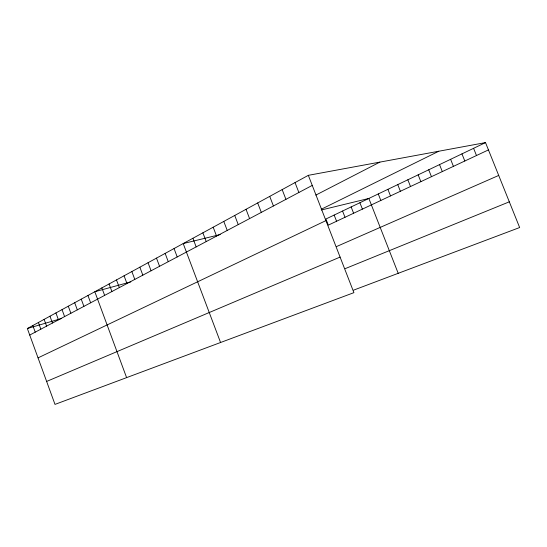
<?xml version="1.0" encoding="UTF-8"?>
<svg xmlns="http://www.w3.org/2000/svg" width="547" height="547" viewBox="0 0 547 547"><rect width="100%" height="100%" fill="white"/><g stroke="black" fill="none" stroke-linecap="round" stroke-linejoin="round"><path stroke-width="0.82" d="M308.337 175.327L353.909 292.659L54.994 404.397L27.35 328.528L308.337 175.327L485.51 142.603L519.65 227.538L353.567 290.149M29.729 335.065L312.255 185.406M315.858 195.088L379.878 162.11M321.226 209.275L438.783 151.232M485.51 142.603L325.93 218.998L328.309 225.132L488.444 149.912M38.044 357.868L325.93 220.619M336.617 246.519L498.707 175.437M46.632 381.444L340.09 257.083M345.205 268.632L509.312 201.829M27.35 328.528L61.23 318.58M130.801 281.883L94.822 291.742L126.603 377.628M220.256 234.554L183.197 243.559L220.564 342.504M321.369 209.986L368.849 198.452L398.202 273.322M473.586 148.305L476.485 155.533M461.955 153.878L464.813 161.016M450.612 159.307L453.429 166.363M439.535 164.613L442.311 171.58M428.725 169.789L431.46 176.681M418.161 174.842L420.862 181.659M407.843 179.785L410.51 186.52M397.758 184.612L400.39 191.272M387.905 189.33L390.503 195.922M378.271 193.939L380.835 200.462M359.905 202.739L362.401 209.118M351.14 206.93L353.608 213.248M342.566 211.039L345 217.289M334.162 215.06L336.569 221.255M295.031 182.582L298.867 192.496M282.163 189.597L285.931 199.347M269.726 196.38L273.418 205.973M257.685 202.944L261.316 212.386M246.027 209.296L249.589 218.602M234.738 215.456L238.239 224.612M223.791 221.419L227.231 230.444M213.186 227.203L216.564 236.092M202.889 232.817L206.212 241.576M192.9 238.266L196.168 246.902M174.049 248.543L177.207 256.94M165.146 253.398L168.264 261.678M156.49 258.116L159.553 266.293M148.059 262.71L151.081 270.779M139.854 267.189L142.829 275.155M131.861 271.544L134.794 279.408M124.073 275.791L126.966 283.558M116.484 279.934L119.335 287.599M109.079 283.968L111.896 291.544M101.865 287.9L104.634 295.387M87.944 295.489L90.645 302.799M81.236 299.147L83.903 306.368M74.686 302.717L77.318 309.855M68.286 306.211L70.884 313.267M62.037 309.616L64.601 316.597M55.924 312.946L58.461 319.845M49.955 316.2L52.457 323.024M44.116 319.386L46.584 326.135M38.406 322.498L40.84 329.178M32.82 325.547L35.227 332.152"/></g></svg>
